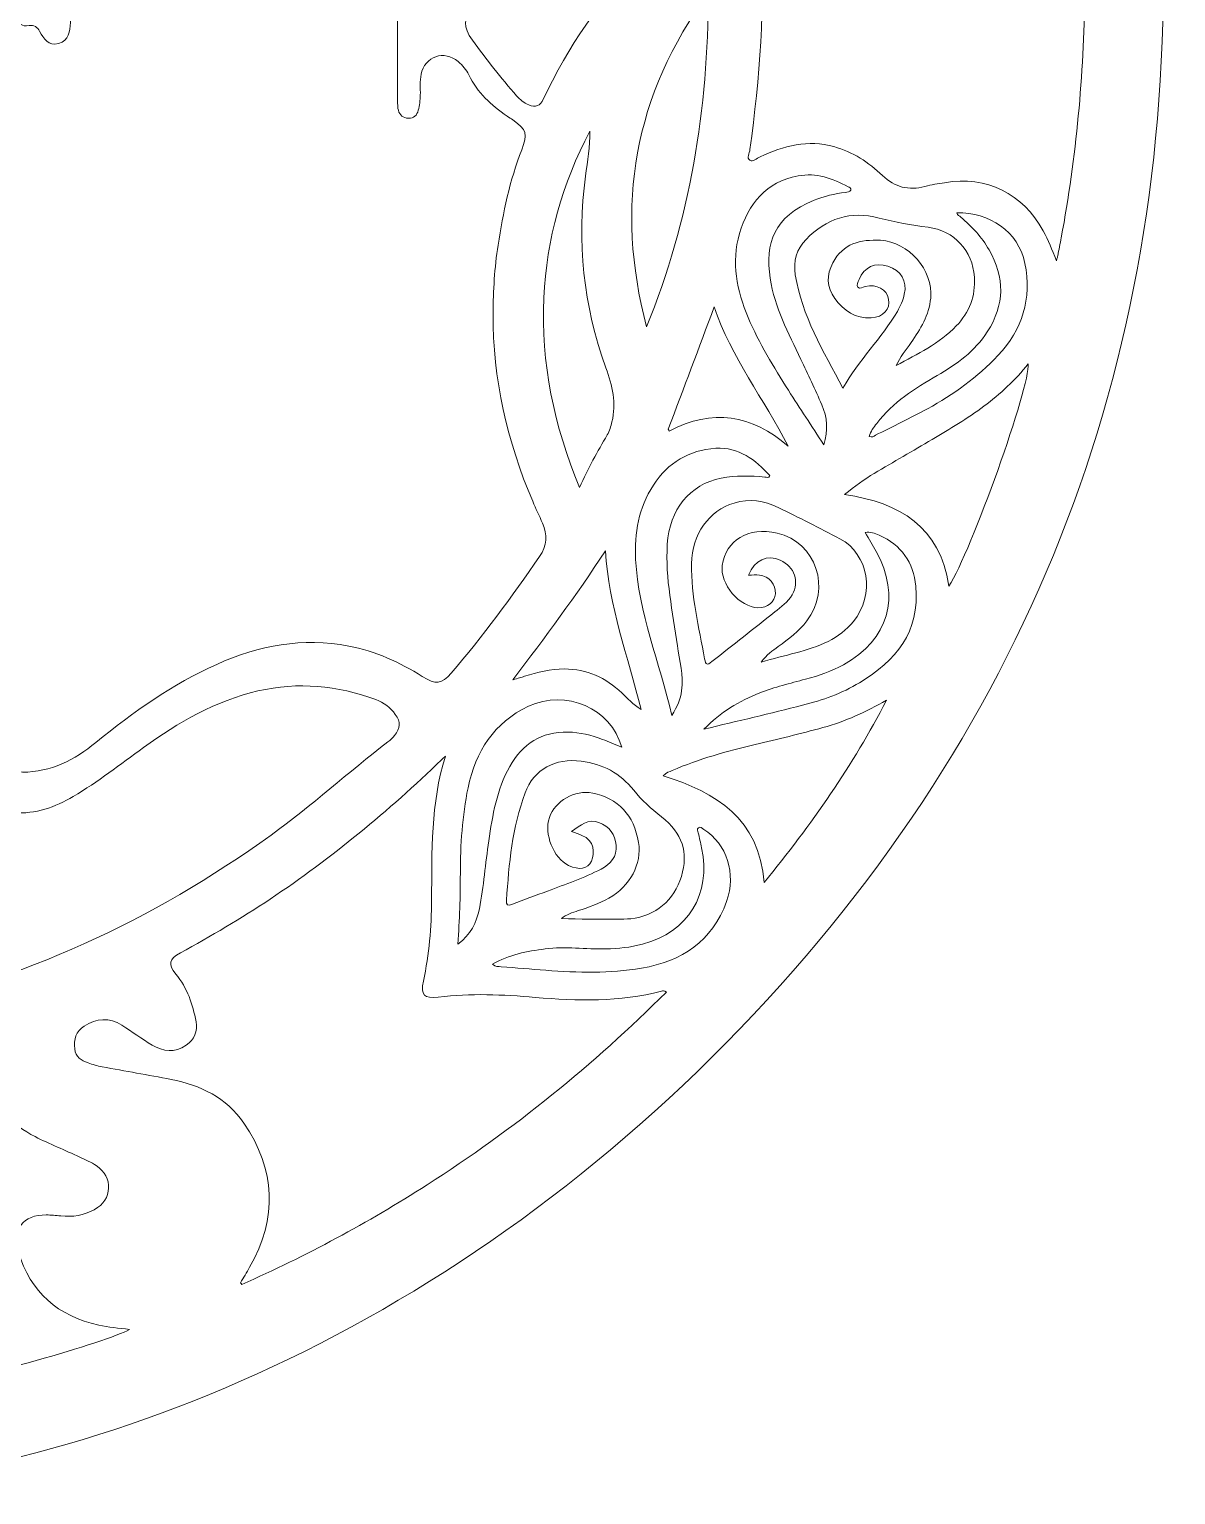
# Model space of a CAD drawing. Extents: x 547 to 1499, y -1479 to -525.
# Drawn here: x 1141 to 1498.9, y -1479.1 to -1021.8 of the extents above; entities that cross this region are included whole.
import ezdxf

# ---------------------------------------------------------------- set-up
doc = ezdxf.new("R2010")
doc.units = 0
doc.header["$MEASUREMENT"] = 0
doc.layers.add('katman 1', color=7, linetype='Continuous')

# ---------------------------------------------------------------- blocks, each defined once
blk = doc.blocks.new('block 2')
at = {"layer": 'katman 1', "lineweight": 0}
for points, knots in [([(1056.6, -1478.16), (770.03, -1479.09), (560.12, -1277.73), (551.19, -1024.41), (546.55, -892.53), (589.54, -777.31), (680.34, -681.55), (768.57, -588.49), (878.18, -539.25), (1006.31, -534.51), (1272.18, -524.67), (1486.76, -733.98), (1494.73, -988.62), (1498.89, -1121.7), (1455.17, -1237.83), (1362.7, -1333.82), (1270.21, -1429.85), (1155.63, -1476.5), (1056.6, -1478.16)], [0, 0, 0, 0, 1, 1, 1, 2, 2, 2, 3, 3, 3, 4, 4, 4, 5, 5, 5, 6, 6, 6, 6]), ([(1255.98, -1004), (1255.87, -1004), (1255.75, -1004), (1255.64, -1004), (1255.64, -998.39), (1255.6, -992.77), (1255.66, -987.16), (1255.69, -984.36), (1255.83, -981.55), (1256.09, -978.76), (1256.25, -977.05), (1257.14, -975.68), (1259.07, -975.53), (1261.08, -975.37), (1262.26, -976.45), (1262.62, -978.36), (1262.84, -979.53), (1262.96, -980.74), (1262.97, -981.93), (1263.01, -990.11), (1263.02, -998.29), (1263.02, -1006.48), (1263.02, -1008.09), (1263.17, -1009.67), (1263.48, -1011.25), (1264.2, -1014.96), (1266.56, -1016.02), (1269.76, -1013.96), (1272.05, -1012.47), (1274.11, -1010.67), (1275.93, -1008.63), (1278.18, -1006.12), (1280.36, -1003.56), (1282.56, -1001.01), (1285.1, -998.07), (1288.23, -996.63), (1292.16, -997.24), (1293.77, -997.48), (1294.33, -998.21), (1293.23, -999.64), (1292.1, -1001.1), (1291.05, -1002.63), (1289.81, -1003.98), (1286.55, -1007.51), (1283.11, -1010.89), (1279.92, -1014.48), (1276.37, -1018.47), (1276.29, -1020.89), (1279.37, -1025.19), (1283.66, -1031.19), (1288.27, -1036.95), (1293.14, -1042.5), (1294.2, -1043.71), (1295.38, -1044.77), (1296.95, -1045.36), (1299.02, -1046.14), (1300.45, -1045.7), (1301.45, -1043.59), (1302.93, -1040.48), (1304.47, -1037.4), (1306.14, -1034.38), (1314.65, -1018.99), (1324.88, -1005), (1339.76, -995.12), (1350.99, -987.65), (1354.23, -977.11), (1352.49, -964.42), (1351.12, -954.41), (1349.08, -944.53), (1346.97, -934.66), (1342.82, -915.19), (1336.25, -896.73), (1324.65, -880.32), (1316.36, -868.61), (1306.74, -858.11), (1296.07, -848.55), (1278.03, -832.38), (1257.3, -821.44), (1233.49, -816.4), (1216.84, -812.88), (1199.92, -812.75), (1183.04, -812.28), (1170.21, -811.91), (1157.43, -811.4), (1144.73, -809.41), (1141.73, -808.94), (1140.95, -809.73), (1140.65, -812.75), (1139.72, -822.07), (1138.94, -831.42), (1137.59, -840.68), (1135.57, -854.55), (1130.13, -867.35), (1124.09, -879.86), (1113.53, -901.72), (1099.31, -921.02), (1082.46, -938.44), (1079.62, -941.37), (1076.51, -944.07), (1074.05, -947.36), (1071.07, -951.36), (1071.01, -955.02), (1073.9, -959.11), (1076.69, -963.06), (1080.33, -966.01), (1084.75, -968), (1087.18, -969.08), (1089.69, -969.91), (1092.28, -970.46), (1100.38, -972.2), (1107.62, -976.5), (1115.75, -978.21), (1118.21, -978.73), (1119.72, -980.83), (1120.5, -983.26), (1120.99, -984.8), (1121.07, -986.39), (1121.08, -988.01), (1121.1, -993.36), (1122.76, -995.39), (1127.99, -996.44), (1129.24, -996.7), (1130.52, -996.85), (1131.79, -996.93), (1134.1, -997.07), (1135.85, -998.05), (1137.3, -999.89), (1138.59, -1001.53), (1140.29, -1002.79), (1142.04, -1003.93), (1144.01, -1005.21), (1145.98, -1005.35), (1147.8, -1003.73), (1153.79, -998.37), (1161.01, -998.12), (1168.43, -998.77), (1170.85, -998.98), (1172.1, -1000.55), (1172.01, -1002.77), (1171.93, -1004.93), (1170.76, -1005.95), (1168.15, -1006.11), (1165.18, -1006.28), (1162.25, -1006.68), (1159.38, -1007.48), (1156.81, -1008.19), (1155.23, -1009.86), (1154.79, -1012.49), (1154.39, -1014.85), (1154, -1017.23), (1153.83, -1019.62), (1153.64, -1022.46), (1153.37, -1025.26), (1150.11, -1026.18), (1146.9, -1027.08), (1145.52, -1024.65), (1144.22, -1022.38), (1143.46, -1021.06), (1142.49, -1020.34), (1140.9, -1020.62), (1138.73, -1020.99), (1137.48, -1019.86), (1136.5, -1018.06), (1134.42, -1014.22), (1129.6, -1012.15), (1124.99, -1013), (1121.33, -1013.68), (1120.18, -1015.28), (1119.39, -1020.79), (1119.37, -1020.95), (1119.31, -1021.11), (1119.31, -1021.26), (1118.83, -1029.32), (1120.08, -1036.82), (1126.5, -1042.53), (1127.81, -1043.7), (1129.34, -1044.61), (1130.73, -1045.69), (1132.3, -1046.89), (1132.57, -1048.48), (1131.74, -1050.19), (1130.93, -1051.85), (1129.64, -1052.68), (1127.64, -1052.36), (1119.92, -1051.13), (1114.38, -1045.72), (1113.06, -1038.03), (1112.27, -1033.41), (1112.64, -1028.77), (1112.85, -1024.12), (1113.01, -1020.67), (1112.72, -1017.25), (1111.25, -1014.03), (1110.23, -1011.78), (1108.37, -1011.01), (1106.03, -1010.84), (1103.77, -1010.67), (1103.29, -1012.33), (1102.59, -1013.87), (1100.88, -1017.62), (1098.77, -1021.12), (1095.84, -1024.04), (1094.36, -1025.52), (1094.49, -1026.75), (1095.92, -1028.12), (1100.22, -1032.25), (1102.64, -1037.45), (1104.19, -1043.09), (1105.4, -1047.5), (1106.45, -1051.94), (1107.62, -1056.36), (1111.21, -1069.89), (1116.25, -1082.43), (1129.41, -1089.79), (1132.09, -1091.29), (1132.4, -1093.65), (1131.31, -1096.5), (1130.04, -1099.83), (1127.76, -1101.35), (1124.13, -1101.32), (1118.21, -1101.28), (1115.89, -1103.11), (1114.29, -1108.78), (1113.72, -1110.78), (1113.33, -1112.84), (1112.95, -1114.88), (1111.07, -1124.86), (1108.75, -1134.67), (1102.32, -1142.93), (1101.12, -1144.46), (1102.14, -1145.58), (1103.16, -1146.69), (1106.86, -1150.72), (1109.1, -1155.43), (1109.5, -1160.91), (1109.84, -1165.59), (1109.18, -1170.19), (1107.86, -1174.69), (1104.97, -1184.52), (1101.83, -1194.3), (1101.09, -1204.63), (1100.38, -1214.47), (1101.13, -1224.12), (1106.07, -1232.86), (1113.24, -1245.58), (1123.68, -1253.57), (1138.89, -1253.59), (1147.71, -1253.6), (1155.12, -1249.79), (1161.81, -1244.29), (1173.44, -1234.75), (1185.7, -1226.16), (1199.49, -1219.96), (1212.68, -1214.02), (1226.34, -1211.5), (1240.72, -1214.23), (1249.03, -1215.8), (1256.57, -1219.24), (1263.69, -1223.74), (1267.86, -1226.37), (1269.82, -1226.1), (1272.69, -1222.74), (1282.57, -1211.12), (1291.62, -1198.88), (1300.28, -1186.32), (1302.6, -1182.95), (1302.82, -1179.52), (1301.2, -1175.86), (1300.19, -1173.59), (1299.11, -1171.35), (1298.14, -1169.06), (1290.19, -1150.33), (1285.65, -1130.9), (1285.78, -1110.44), (1285.83, -1103.29), (1286.24, -1096.19), (1287.33, -1089.13), (1288.9, -1078.98), (1290.99, -1068.94), (1294.71, -1059.33), (1296.59, -1054.47), (1296.3, -1053.09), (1291.98, -1050.05), (1291.39, -1049.64), (1290.78, -1049.25), (1290.18, -1048.84), (1285.19, -1045.47), (1280.9, -1041.47), (1278.2, -1035.96), (1277.42, -1034.36), (1276.24, -1033.02), (1274.9, -1031.86), (1270.54, -1028.09), (1264.41, -1030.21), (1263.31, -1035.81), (1262.89, -1037.97), (1263.11, -1040.13), (1263.06, -1042.29), (1263.02, -1043.9), (1262.88, -1045.5), (1262.44, -1047.04), (1262, -1048.56), (1261.06, -1049.6), (1259.34, -1049.54), (1257.7, -1049.47), (1256.63, -1048.58), (1256.2, -1047.02), (1256.01, -1046.34), (1255.99, -1045.6), (1255.99, -1044.88), (1255.98, -1031.25), (1255.98, -1017.63), (1255.98, -1004)], [0, 0, 0, 0, 1, 1, 1, 2, 2, 2, 3, 3, 3, 4, 4, 4, 5, 5, 5, 6, 6, 6, 7, 7, 7, 8, 8, 8, 9, 9, 9, 10, 10, 10, 11, 11, 11, 12, 12, 12, 13, 13, 13, 14, 14, 14, 15, 15, 15, 16, 16, 16, 17, 17, 17, 18, 18, 18, 19, 19, 19, 20, 20, 20, 21, 21, 21, 22, 22, 22, 23, 23, 23, 24, 24, 24, 25, 25, 25, 26, 26, 26, 27, 27, 27, 28, 28, 28, 29, 29, 29, 30, 30, 30, 31, 31, 31, 32, 32, 32, 33, 33, 33, 34, 34, 34, 35, 35, 35, 36, 36, 36, 37, 37, 37, 38, 38, 38, 39, 39, 39, 40, 40, 40, 41, 41, 41, 42, 42, 42, 43, 43, 43, 44, 44, 44, 45, 45, 45, 46, 46, 46, 47, 47, 47, 48, 48, 48, 49, 49, 49, 50, 50, 50, 51, 51, 51, 52, 52, 52, 53, 53, 53, 54, 54, 54, 55, 55, 55, 56, 56, 56, 57, 57, 57, 58, 58, 58, 59, 59, 59, 60, 60, 60, 61, 61, 61, 62, 62, 62, 63, 63, 63, 64, 64, 64, 65, 65, 65, 66, 66, 66, 67, 67, 67, 68, 68, 68, 69, 69, 69, 70, 70, 70, 71, 71, 71, 72, 72, 72, 73, 73, 73, 74, 74, 74, 75, 75, 75, 76, 76, 76, 77, 77, 77, 78, 78, 78, 79, 79, 79, 80, 80, 80, 81, 81, 81, 82, 82, 82, 83, 83, 83, 84, 84, 84, 85, 85, 85, 86, 86, 86, 87, 87, 87, 88, 88, 88, 89, 89, 89, 90, 90, 90, 91, 91, 91, 92, 92, 92, 93, 93, 93, 94, 94, 94, 95, 95, 95, 96, 96, 96, 97, 97, 97, 98, 98, 98, 99, 99, 99, 100, 100, 100, 101, 101, 101, 102, 102, 102, 103, 103, 103, 104, 104, 104, 104]), ([(1461.66, -1094.02), (1461.92, -1093.07), (1462.02, -1092.77), (1462.08, -1092.46), (1462.44, -1090.58), (1462.81, -1088.69), (1463.16, -1086.81), (1467.92, -1061.56), (1470.14, -1036.06), (1470.56, -1010.4), (1470.76, -998.23), (1470.24, -986.06), (1469.26, -973.91), (1469.03, -971.07), (1469.09, -971.08), (1466.44, -971.93), (1461.87, -973.38), (1457.38, -975.22), (1452.42, -974.85), (1449.02, -974.59), (1446.4, -973.15), (1445.14, -969.87), (1443.87, -966.55), (1444.99, -963.74), (1447.41, -961.37), (1448.49, -960.3), (1449.72, -959.39), (1450.84, -958.35), (1453.4, -955.97), (1454.85, -953.06), (1455.34, -949.56), (1455.89, -945.55), (1455.17, -941.74), (1453.95, -938), (1452.87, -934.66), (1451.3, -933.72), (1447.82, -933.89), (1445.45, -934.01), (1443.77, -935.27), (1442.4, -937.04), (1439.31, -941.03), (1439.25, -946.59), (1442.21, -951.47), (1444.16, -954.7), (1443.66, -956.17), (1440.03, -957.26), (1435.96, -958.49), (1431.81, -959.39), (1427.61, -960.06), (1424.64, -960.53), (1422.47, -959.69), (1421.21, -957.46), (1419.87, -955.08), (1420.86, -953.2), (1422.47, -951.38), (1424.3, -949.31), (1425.69, -946.98), (1425.94, -944.14), (1426.31, -939.95), (1423.91, -937.79), (1419.79, -938.57), (1413.65, -939.72), (1407.55, -941.17), (1401.37, -941.99), (1393.33, -943.05), (1386.46, -946.21), (1380.86, -952.04), (1377.48, -955.56), (1374.38, -959.36), (1370.93, -962.82), (1367.85, -965.91), (1366.94, -969.42), (1367.71, -973.58), (1368.83, -979.64), (1369.61, -985.76), (1369.8, -991.93), (1370.51, -1014.49), (1369.09, -1036.92), (1365.98, -1059.26), (1365.82, -1060.4), (1364.85, -1061.9), (1365.93, -1062.63), (1366.91, -1063.3), (1368.09, -1062.01), (1369.16, -1061.53), (1376.53, -1058.16), (1384.05, -1056.07), (1392.2, -1058.38), (1398.07, -1060.03), (1403.02, -1063.26), (1407.34, -1067.4), (1411.2, -1071.09), (1415.52, -1072.13), (1420.6, -1070.8), (1422.6, -1070.27), (1424.67, -1069.97), (1426.73, -1069.63), (1439.88, -1067.44), (1451.22, -1073), (1457.56, -1084.69), (1459.09, -1087.5), (1460.25, -1090.47), (1461.66, -1094.02)], [0, 0, 0, 0, 1, 1, 1, 2, 2, 2, 3, 3, 3, 4, 4, 4, 5, 5, 5, 6, 6, 6, 7, 7, 7, 8, 8, 8, 9, 9, 9, 10, 10, 10, 11, 11, 11, 12, 12, 12, 13, 13, 13, 14, 14, 14, 15, 15, 15, 16, 16, 16, 17, 17, 17, 18, 18, 18, 19, 19, 19, 20, 20, 20, 21, 21, 21, 22, 22, 22, 23, 23, 23, 24, 24, 24, 25, 25, 25, 26, 26, 26, 27, 27, 27, 28, 28, 28, 29, 29, 29, 30, 30, 30, 31, 31, 31, 32, 32, 32, 33, 33, 33, 34, 34, 34, 34]), ([(1333.71, -1114.62), (1347.25, -1081.25), (1352.99, -1046.45), (1352.92, -1010.59), (1329.8, -1042.17), (1323.69, -1076.9), (1333.71, -1114.62)], [0, 0, 0, 0, 1, 1, 1, 2, 2, 2, 2]), ([(1316, -1053.56), (1307.37, -1069.86), (1302.46, -1087.22), (1301.61, -1105.61), (1300.68, -1125.92), (1304.74, -1145.37), (1312.76, -1164.75), (1315.47, -1158.73), (1318.38, -1153.51), (1321.42, -1148.35), (1322.14, -1147.14), (1322.54, -1145.69), (1322.88, -1144.3), (1324.32, -1138.44), (1323.04, -1132.9), (1321.02, -1127.38), (1313.9, -1107.98), (1311.9, -1088.02), (1314.63, -1067.55), (1315.25, -1062.92), (1316.09, -1058.29), (1316, -1053.56)], [0, 0, 0, 0, 1, 1, 1, 2, 2, 2, 3, 3, 3, 4, 4, 4, 5, 5, 5, 6, 6, 6, 7, 7, 7, 7]), ([(1389.02, -1151.41), (1390.51, -1146.91), (1390.07, -1142.85), (1388.4, -1138.96), (1386.35, -1134.17), (1384.1, -1129.47), (1381.88, -1124.76), (1378.04, -1116.57), (1373.6, -1108.56), (1372.28, -1099.47), (1370.7, -1088.51), (1373.33, -1080.16), (1386.01, -1075.13), (1389.14, -1073.89), (1392.4, -1073.04), (1395.77, -1072.69), (1396.42, -1072.62), (1397.14, -1072.56), (1397.43, -1071.93), (1397.71, -1071.34), (1397.05, -1071.12), (1396.66, -1070.91), (1391.77, -1068.28), (1386.63, -1066.43), (1381.01, -1067.51), (1370.98, -1069.42), (1365.41, -1076.22), (1362.71, -1085.52), (1360.09, -1094.54), (1361.81, -1103.26), (1365.43, -1111.75), (1368.84, -1119.75), (1373.31, -1127.15), (1378, -1134.43), (1381.59, -1140), (1385.21, -1145.55), (1389.02, -1151.41)], [0, 0, 0, 0, 1, 1, 1, 2, 2, 2, 3, 3, 3, 4, 4, 4, 5, 5, 5, 6, 6, 6, 7, 7, 7, 8, 8, 8, 9, 9, 9, 10, 10, 10, 11, 11, 11, 12, 12, 12, 12]), ([(1395, -1133.74), (1400.01, -1124.98), (1407.07, -1118.15), (1412, -1109.78), (1412.98, -1108.12), (1413.73, -1106.33), (1414.17, -1104.46), (1415.14, -1100.34), (1413.17, -1097), (1409.07, -1095.67), (1405.08, -1094.38), (1401.61, -1095.96), (1400.07, -1099.82), (1399.77, -1100.59), (1399, -1101.51), (1399.69, -1102.25), (1400.3, -1102.91), (1401.2, -1102.15), (1401.94, -1101.99), (1405.56, -1101.21), (1408.64, -1102.85), (1409.27, -1105.97), (1409.87, -1108.97), (1407.62, -1111.62), (1403.84, -1111.84), (1398.91, -1112.12), (1395.26, -1109.51), (1392.45, -1105.77), (1389.83, -1102.28), (1389.89, -1098.41), (1391.86, -1094.65), (1395.02, -1088.6), (1400.47, -1087.29), (1406.73, -1087.61), (1415.53, -1088.07), (1423.19, -1096.89), (1422.4, -1105.65), (1421.91, -1111), (1419.21, -1115.31), (1416.27, -1119.55), (1414.66, -1121.87), (1412.77, -1124.01), (1411.64, -1126.71), (1418.24, -1123.07), (1425.07, -1119.88), (1430.39, -1114.34), (1434.52, -1110.03), (1436.43, -1105.07), (1436.04, -1099.07), (1435.51, -1090.91), (1429.68, -1084.56), (1421.62, -1083.53), (1416.45, -1082.87), (1411.31, -1082), (1406.27, -1080.66), (1397.33, -1078.3), (1389.86, -1080.85), (1383.51, -1087.31), (1380.47, -1090.41), (1379.44, -1094.12), (1380.12, -1098.35), (1382.19, -1111.22), (1388.79, -1122.16), (1395, -1133.74)], [0, 0, 0, 0, 1, 1, 1, 2, 2, 2, 3, 3, 3, 4, 4, 4, 5, 5, 5, 6, 6, 6, 7, 7, 7, 8, 8, 8, 9, 9, 9, 10, 10, 10, 11, 11, 11, 12, 12, 12, 13, 13, 13, 14, 14, 14, 15, 15, 15, 16, 16, 16, 17, 17, 17, 18, 18, 18, 19, 19, 19, 20, 20, 20, 21, 21, 21, 21]), ([(1403.19, -1148.79), (1404.06, -1149.23), (1404.6, -1148.74), (1405.13, -1148.47), (1410.57, -1145.73), (1416.06, -1143.1), (1421.4, -1140.18), (1429.54, -1135.74), (1437, -1130.35), (1443.39, -1123.58), (1451.08, -1115.43), (1454.04, -1105.82), (1451.8, -1094.82), (1449.74, -1084.74), (1440.7, -1078.83), (1430.6, -1079.06), (1430.69, -1079.81), (1431.4, -1080), (1431.85, -1080.4), (1435.24, -1083.38), (1438.35, -1086.61), (1440.61, -1090.55), (1445.58, -1099.19), (1445.52, -1107.75), (1440.08, -1116.19), (1436.18, -1122.22), (1430.58, -1126.3), (1424.47, -1129.8), (1417.43, -1133.85), (1410.56, -1138.12), (1405.56, -1144.75), (1404.61, -1146), (1403.6, -1147.23), (1403.19, -1148.79)], [0, 0, 0, 0, 1, 1, 1, 2, 2, 2, 3, 3, 3, 4, 4, 4, 5, 5, 5, 6, 6, 6, 7, 7, 7, 8, 8, 8, 9, 9, 9, 10, 10, 10, 11, 11, 11, 11]), ([(1340.49, -1146.56), (1340.58, -1146.77), (1340.66, -1146.97), (1340.74, -1147.17), (1354.24, -1140.01), (1366.55, -1142), (1377.9, -1151.86), (1370.33, -1137.17), (1360.11, -1124.14), (1354.84, -1108.38), (1350.05, -1121.11), (1345.27, -1133.84), (1340.49, -1146.56)], [0, 0, 0, 0, 1, 1, 1, 2, 2, 2, 3, 3, 3, 4, 4, 4, 4]), ([(1428.1, -1195.5), (1434.93, -1185.04), (1453.6, -1132.8), (1452.84, -1126.19), (1448.77, -1131.3), (1444.13, -1135.57), (1439.03, -1139.37), (1433.88, -1143.2), (1428.39, -1146.52), (1422.85, -1149.76), (1416.84, -1153.29), (1410.79, -1156.77), (1404.8, -1160.34), (1401.67, -1162.21), (1398.7, -1164.33), (1395.52, -1166.99), (1412.88, -1169.44), (1425.23, -1177.01), (1428.1, -1195.5)], [0, 0, 0, 0, 1, 1, 1, 2, 2, 2, 3, 3, 3, 4, 4, 4, 5, 5, 5, 6, 6, 6, 6]), ([(1019.27, -1335.94), (1027.77, -1335.95), (1035.85, -1335.55), (1043.93, -1335.1), (1060.76, -1334.14), (1077.38, -1331.76), (1093.86, -1328.24), (1138.66, -1318.65), (1179.39, -1299.99), (1216.47, -1273.22), (1229.09, -1264.1), (1240.62, -1253.61), (1252.96, -1244.14), (1253.72, -1243.56), (1254.39, -1242.85), (1255.01, -1242.12), (1256.88, -1239.92), (1256.96, -1237.91), (1255.26, -1235.56), (1253.71, -1233.44), (1251.67, -1231.88), (1249.21, -1230.97), (1237.2, -1226.53), (1224.94, -1225.33), (1212.38, -1228.26), (1199.09, -1231.37), (1187.55, -1238.03), (1176.63, -1245.94), (1169.42, -1251.16), (1162.41, -1256.65), (1154.72, -1261.18), (1149.01, -1264.54), (1142.89, -1266.7), (1136.21, -1266.27), (1117.8, -1265.09), (1105.13, -1255.44), (1097.28, -1239.12), (1090.59, -1225.21), (1090.49, -1210.67), (1093.61, -1195.89), (1095.35, -1187.65), (1098.34, -1179.74), (1100.21, -1171.54), (1101.42, -1166.2), (1100.76, -1161.02), (1097.77, -1156.27), (1095.18, -1152.14), (1093.43, -1151.45), (1088.75, -1152.92), (1086.13, -1153.75), (1083.48, -1154.11), (1080.72, -1153.99), (1076.01, -1153.78), (1072.12, -1151.61), (1068.46, -1148.94), (1067.02, -1147.89), (1066.39, -1147.72), (1065.62, -1149.67), (1061.4, -1160.34), (1057.77, -1171.19), (1054.53, -1182.2), (1041, -1228.26), (1026.35, -1273.97), (1010, -1319.12), (1008.55, -1323.11), (1007.05, -1327.09), (1005.73, -1331.12), (1004.71, -1334.21), (1005.43, -1335.11), (1008.63, -1335.62), (1012.31, -1336.2), (1016, -1335.76), (1019.27, -1335.94)], [0, 0, 0, 0, 1, 1, 1, 2, 2, 2, 3, 3, 3, 4, 4, 4, 5, 5, 5, 6, 6, 6, 7, 7, 7, 8, 8, 8, 9, 9, 9, 10, 10, 10, 11, 11, 11, 12, 12, 12, 13, 13, 13, 14, 14, 14, 15, 15, 15, 16, 16, 16, 17, 17, 17, 18, 18, 18, 19, 19, 19, 20, 20, 20, 21, 21, 21, 22, 22, 22, 23, 23, 23, 24, 24, 24, 24]), ([(1341.61, -1235.92), (1343.33, -1233.09), (1344.29, -1230.78), (1344.64, -1228.17), (1345.27, -1223.38), (1343.97, -1218.79), (1343.34, -1214.14), (1341.89, -1203.62), (1339.49, -1193.22), (1340.17, -1182.46), (1340.84, -1171.71), (1347.05, -1163.82), (1357.02, -1161.84), (1361.54, -1160.94), (1366.1, -1161.12), (1370.66, -1161.5), (1371.16, -1161.54), (1371.75, -1161.97), (1372.2, -1161.05), (1367.64, -1156.11), (1362.5, -1152.07), (1355.3, -1152.51), (1346.93, -1153.02), (1340.44, -1157.01), (1335.81, -1164.06), (1331.16, -1171.14), (1329.87, -1178.95), (1330.29, -1187.25), (1331.14, -1203.95), (1337.72, -1219.28), (1341.61, -1235.92)], [0, 0, 0, 0, 1, 1, 1, 2, 2, 2, 3, 3, 3, 4, 4, 4, 5, 5, 5, 6, 6, 6, 7, 7, 7, 8, 8, 8, 9, 9, 9, 10, 10, 10, 10]), ([(1365.56, -1192.08), (1366.76, -1192.08), (1367.87, -1191.98), (1368.95, -1192.1), (1371.92, -1192.42), (1374.09, -1195.01), (1373.91, -1197.9), (1373.75, -1200.45), (1371.48, -1202.28), (1368.48, -1202.27), (1362.81, -1202.25), (1356.48, -1194.75), (1357.34, -1189.08), (1358.51, -1181.35), (1365.27, -1176.83), (1374.47, -1178.99), (1386.7, -1181.86), (1391.44, -1196.38), (1383.73, -1206.42), (1381.25, -1209.64), (1378.02, -1212), (1374.8, -1214.4), (1373.06, -1215.7), (1371.17, -1216.88), (1369.48, -1219.23), (1376.88, -1217.07), (1383.93, -1215.91), (1390.4, -1212.78), (1393.46, -1211.3), (1396.11, -1209.23), (1398.27, -1206.58), (1405.09, -1198.23), (1403.09, -1185.53), (1394.08, -1180.76), (1387.71, -1177.38), (1381.26, -1174.14), (1374.78, -1170.98), (1370.4, -1168.83), (1365.79, -1168.2), (1361.01, -1169.61), (1353.16, -1171.95), (1347.88, -1179.4), (1347.74, -1188.53), (1347.59, -1198.63), (1350, -1208.39), (1351.82, -1218.23), (1352.17, -1220.1), (1352.59, -1220.32), (1354.11, -1219.11), (1360.62, -1213.9), (1367.23, -1208.82), (1373.73, -1203.6), (1375.71, -1202.01), (1377.85, -1200.51), (1379.17, -1198.22), (1381.51, -1194.18), (1379.92, -1189.56), (1375.44, -1187.41), (1371.54, -1185.54), (1367.37, -1187.4), (1365.56, -1192.08)], [0, 0, 0, 0, 1, 1, 1, 2, 2, 2, 3, 3, 3, 4, 4, 4, 5, 5, 5, 6, 6, 6, 7, 7, 7, 8, 8, 8, 9, 9, 9, 10, 10, 10, 11, 11, 11, 12, 12, 12, 13, 13, 13, 14, 14, 14, 15, 15, 15, 16, 16, 16, 17, 17, 17, 18, 18, 18, 19, 19, 19, 20, 20, 20, 20]), ([(1351.57, -1240.21), (1362.32, -1237.61), (1372.37, -1235.26), (1382.38, -1232.73), (1388.61, -1231.16), (1394.68, -1229.01), (1400.21, -1225.68), (1411.52, -1218.88), (1419.09, -1209.82), (1417.74, -1195.59), (1417.02, -1188.06), (1413.25, -1182.72), (1406.33, -1179.65), (1405, -1179.05), (1403.6, -1178.55), (1401.92, -1178.78), (1403.15, -1180.88), (1404.32, -1182.79), (1405.4, -1184.74), (1413.17, -1198.79), (1409.24, -1212.34), (1395.19, -1220.05), (1391.44, -1222.11), (1387.45, -1223.55), (1383.32, -1224.6), (1378.51, -1225.83), (1373.7, -1227.07), (1369.05, -1228.86), (1362.63, -1231.33), (1356.89, -1234.84), (1351.57, -1240.21)], [0, 0, 0, 0, 1, 1, 1, 2, 2, 2, 3, 3, 3, 4, 4, 4, 5, 5, 5, 6, 6, 6, 7, 7, 7, 8, 8, 8, 9, 9, 9, 10, 10, 10, 10]), ([(1291.95, -1224.79), (1293.61, -1224.29), (1294.59, -1223.99), (1295.58, -1223.69), (1299.65, -1222.46), (1303.72, -1221.38), (1308.04, -1221.39), (1315.09, -1221.41), (1320.94, -1224.09), (1325.96, -1228.87), (1327.75, -1230.58), (1329.46, -1232.39), (1332.02, -1234.07), (1327.89, -1217.45), (1321.9, -1201.9), (1320.85, -1184.54), (1311.65, -1198.59), (1302.04, -1211.46), (1291.95, -1224.79)], [0, 0, 0, 0, 1, 1, 1, 2, 2, 2, 3, 3, 3, 4, 4, 4, 5, 5, 5, 6, 6, 6, 6]), ([(1274.77, -1307.24), (1278.81, -1304.39), (1280.6, -1300.57), (1281.49, -1296.22), (1282.92, -1289.23), (1283.37, -1282.1), (1284.42, -1275.06), (1285.62, -1267.04), (1286.91, -1259.05), (1290.99, -1251.85), (1295, -1244.79), (1300.82, -1240.9), (1309.18, -1241.08), (1312.95, -1241.16), (1316.47, -1242.03), (1319.92, -1243.36), (1321.88, -1244.11), (1323.81, -1244.91), (1325.93, -1245.77), (1322.67, -1233.68), (1308.46, -1227.54), (1296.84, -1233.04), (1286.06, -1238.13), (1280.34, -1247.09), (1277.96, -1258.48), (1276.13, -1267.31), (1275.59, -1276.25), (1275.56, -1285.23), (1275.54, -1292.44), (1275.35, -1299.64), (1274.77, -1307.24)], [0, 0, 0, 0, 1, 1, 1, 2, 2, 2, 3, 3, 3, 4, 4, 4, 5, 5, 5, 6, 6, 6, 7, 7, 7, 8, 8, 8, 9, 9, 9, 10, 10, 10, 10]), ([(1408.56, -1231.16), (1402.27, -1234.81), (1395.72, -1237.76), (1388.76, -1239.67), (1381.74, -1241.6), (1374.67, -1243.34), (1367.58, -1245), (1358.75, -1247.07), (1350.04, -1249.45), (1341.71, -1253.07), (1340.82, -1253.45), (1339.78, -1253.67), (1338.92, -1254.77), (1355.57, -1259.89), (1368.82, -1268.12), (1370.38, -1288.08), (1385.2, -1269.86), (1398.2, -1251.44), (1408.56, -1231.16)], [0, 0, 0, 0, 1, 1, 1, 2, 2, 2, 3, 3, 3, 4, 4, 4, 5, 5, 5, 6, 6, 6, 6]), ([(1270.89, -1248.61), (1270.49, -1248.99), (1270.08, -1249.36), (1269.69, -1249.74), (1253.1, -1265.76), (1235.4, -1280.41), (1216.18, -1293.2), (1207.1, -1299.24), (1197.73, -1304.8), (1188.15, -1310.03), (1184.53, -1312.01), (1184.22, -1313.45), (1186.76, -1316.59), (1190.3, -1320.97), (1192.04, -1326.1), (1193.06, -1331.49), (1193.63, -1334.49), (1192.54, -1336.98), (1189.97, -1338.8), (1186.4, -1341.32), (1182.79, -1340.76), (1179.34, -1338.77), (1176.09, -1336.88), (1173.07, -1334.6), (1169.89, -1332.58), (1165.94, -1330.09), (1162.02, -1330.36), (1158.14, -1332.83), (1155.47, -1334.53), (1154.9, -1337.03), (1155.16, -1339.93), (1155.39, -1342.53), (1157.26, -1343.58), (1159.35, -1344.35), (1160.77, -1344.87), (1162.26, -1345.26), (1163.75, -1345.54), (1170.91, -1346.88), (1178.1, -1348.09), (1185.25, -1349.49), (1194.44, -1351.3), (1202.57, -1355.16), (1207.97, -1363.11), (1217.87, -1377.66), (1218.62, -1392.74), (1209.77, -1408.13), (1208.83, -1409.76), (1207.85, -1411.36), (1206.88, -1412.97), (1207.03, -1413.14), (1207.17, -1413.3), (1207.31, -1413.46), (1227.41, -1404.64), (1246.66, -1394.2), (1265.16, -1382.39), (1292.27, -1365.09), (1317.1, -1344.96), (1339.89, -1322.21), (1339.22, -1321.64), (1338.76, -1321.86), (1338.31, -1321.97), (1325.31, -1325.39), (1312.14, -1324.99), (1298.91, -1323.88), (1288.85, -1323.04), (1278.76, -1322.53), (1268.68, -1323.79), (1264.19, -1324.35), (1263.11, -1323.24), (1264.04, -1318.79), (1265.78, -1310.45), (1266.53, -1302.01), (1266.59, -1293.5), (1266.69, -1278.45), (1266.28, -1263.35), (1270.89, -1248.61)], [0, 0, 0, 0, 1, 1, 1, 2, 2, 2, 3, 3, 3, 4, 4, 4, 5, 5, 5, 6, 6, 6, 7, 7, 7, 8, 8, 8, 9, 9, 9, 10, 10, 10, 11, 11, 11, 12, 12, 12, 13, 13, 13, 14, 14, 14, 15, 15, 15, 16, 16, 16, 17, 17, 17, 18, 18, 18, 19, 19, 19, 20, 20, 20, 21, 21, 21, 22, 22, 22, 23, 23, 23, 24, 24, 24, 25, 25, 25, 25]), ([(1310.29, -1272.07), (1311.65, -1272.59), (1312.59, -1272.95), (1313.53, -1273.32), (1317.51, -1274.89), (1317.5, -1278.88), (1316.48, -1281.36), (1315.49, -1283.79), (1312.52, -1284.28), (1309.37, -1282.72), (1304.62, -1280.37), (1301.62, -1272.91), (1303.36, -1267.78), (1305.16, -1262.52), (1311.28, -1259.05), (1316.87, -1260.13), (1324.8, -1261.67), (1329.78, -1267.03), (1331.2, -1275.57), (1332.3, -1282.17), (1328.57, -1289.14), (1321.93, -1292.93), (1318.92, -1294.65), (1315.66, -1295.75), (1312.38, -1296.82), (1310.53, -1297.42), (1308.68, -1298.05), (1307.09, -1299.29), (1312.92, -1299.5), (1318.68, -1299.51), (1324.45, -1299.49), (1325.89, -1299.49), (1327.34, -1299.48), (1328.77, -1299.34), (1336.38, -1298.56), (1342.39, -1293.53), (1344.57, -1286.16), (1346.83, -1278.54), (1344.93, -1272.71), (1338.35, -1267.51), (1335.19, -1265.01), (1332.15, -1262.37), (1329.67, -1259.23), (1325.45, -1253.87), (1319.99, -1251.06), (1313.31, -1250.19), (1305.21, -1249.12), (1298.53, -1252.72), (1295.77, -1260.09), (1291.73, -1270.87), (1290.78, -1282.22), (1289.93, -1293.57), (1289.81, -1295.17), (1290.48, -1295.32), (1291.79, -1294.82), (1295.46, -1293.41), (1299.15, -1292.07), (1302.82, -1290.69), (1308.45, -1288.56), (1314.15, -1286.61), (1319.5, -1283.86), (1322.45, -1282.34), (1324.56, -1279.92), (1324.23, -1276.41), (1323.92, -1273.08), (1322.05, -1270.55), (1318.84, -1269.32), (1315.46, -1268.04), (1313.12, -1270.16), (1310.29, -1272.07)], [0, 0, 0, 0, 1, 1, 1, 2, 2, 2, 3, 3, 3, 4, 4, 4, 5, 5, 5, 6, 6, 6, 7, 7, 7, 8, 8, 8, 9, 9, 9, 10, 10, 10, 11, 11, 11, 12, 12, 12, 13, 13, 13, 14, 14, 14, 15, 15, 15, 16, 16, 16, 17, 17, 17, 18, 18, 18, 19, 19, 19, 20, 20, 20, 21, 21, 21, 22, 22, 22, 23, 23, 23, 23]), ([(1285.55, -1313.54), (1286.55, -1314.43), (1287.47, -1314.24), (1288.33, -1314.31), (1292.96, -1314.69), (1297.58, -1315.09), (1302.21, -1315.42), (1312.21, -1316.14), (1322.19, -1316.49), (1332.14, -1314.78), (1344.76, -1312.61), (1354.21, -1306.43), (1358.67, -1293.93), (1361.75, -1285.31), (1358.78, -1276.02), (1351.54, -1271.45), (1351.03, -1271.14), (1350.5, -1270.43), (1349.86, -1270.93), (1349.39, -1271.3), (1349.72, -1271.98), (1349.84, -1272.52), (1350.18, -1274.09), (1350.55, -1275.64), (1350.88, -1277.21), (1353.93, -1291.72), (1346.73, -1303.46), (1332.4, -1307.27), (1328.67, -1308.26), (1324.86, -1308.71), (1320.99, -1308.77), (1314.67, -1308.86), (1308.36, -1307.96), (1302.03, -1308.76), (1296.35, -1309.47), (1290.82, -1310.54), (1285.55, -1313.54)], [0, 0, 0, 0, 1, 1, 1, 2, 2, 2, 3, 3, 3, 4, 4, 4, 5, 5, 5, 6, 6, 6, 7, 7, 7, 8, 8, 8, 9, 9, 9, 10, 10, 10, 11, 11, 11, 12, 12, 12, 12]), ([(1172.23, -1427.53), (1168.93, -1427.07), (1165.75, -1426.85), (1162.67, -1426.17), (1149.96, -1423.37), (1141.32, -1415.95), (1137.58, -1403.3), (1135.51, -1396.3), (1139.04, -1391.7), (1146.27, -1391.77), (1147.78, -1391.78), (1149.3, -1391.95), (1150.81, -1392.11), (1154.5, -1392.48), (1158.03, -1391.92), (1161.28, -1390.14), (1166.99, -1387.01), (1167.32, -1379.99), (1161.9, -1376.38), (1160.31, -1375.33), (1158.53, -1374.55), (1156.78, -1373.74), (1152.13, -1371.59), (1147.37, -1369.65), (1142.79, -1367.35), (1135.56, -1363.7), (1130.46, -1358.26), (1129.16, -1349.89), (1128.49, -1345.55), (1129.5, -1341.45), (1130.74, -1337.37), (1131.26, -1335.63), (1130.99, -1334.97), (1128.99, -1335.66), (1124.06, -1337.33), (1119.08, -1338.87), (1113.98, -1339.96), (1110.22, -1340.77), (1109.5, -1342.15), (1111.29, -1345.5), (1113.97, -1350.53), (1114.74, -1355.98), (1114.75, -1361.54), (1114.76, -1366.82), (1109.98, -1370.34), (1104.83, -1369.17), (1102.73, -1368.69), (1100.96, -1367.64), (1099.48, -1366.1), (1097.21, -1363.72), (1094.94, -1361.35), (1092.7, -1358.94), (1088.78, -1354.72), (1083.16, -1353.86), (1078.81, -1356.84), (1074.92, -1359.51), (1074.84, -1364.61), (1078.66, -1367.35), (1080.37, -1368.57), (1082.28, -1369.41), (1084.22, -1370.2), (1090.97, -1372.94), (1097.77, -1375.59), (1104.47, -1378.45), (1111.4, -1381.41), (1117.25, -1385.75), (1121.14, -1392.4), (1129.8, -1407.18), (1127.35, -1427.39), (1115.36, -1439.66), (1113.71, -1441.36), (1111.97, -1442.98), (1109.99, -1444.92), (1121.93, -1443.67), (1165.65, -1431.43), (1172.23, -1427.53)], [0, 0, 0, 0, 1, 1, 1, 2, 2, 2, 3, 3, 3, 4, 4, 4, 5, 5, 5, 6, 6, 6, 7, 7, 7, 8, 8, 8, 9, 9, 9, 10, 10, 10, 11, 11, 11, 12, 12, 12, 13, 13, 13, 14, 14, 14, 15, 15, 15, 16, 16, 16, 17, 17, 17, 18, 18, 18, 19, 19, 19, 20, 20, 20, 21, 21, 21, 22, 22, 22, 23, 23, 23, 24, 24, 24, 25, 25, 25, 25])]:
    blk.add_open_spline(points, degree=3, knots=knots, dxfattribs=at)

msp = doc.modelspace()

# ---------------------------------------------------------------- block references
at = {"layer": 'katman 1'}
msp.add_blockref('block 2', (0, 0), dxfattribs=at)

doc.saveas('drawing.dxf')
